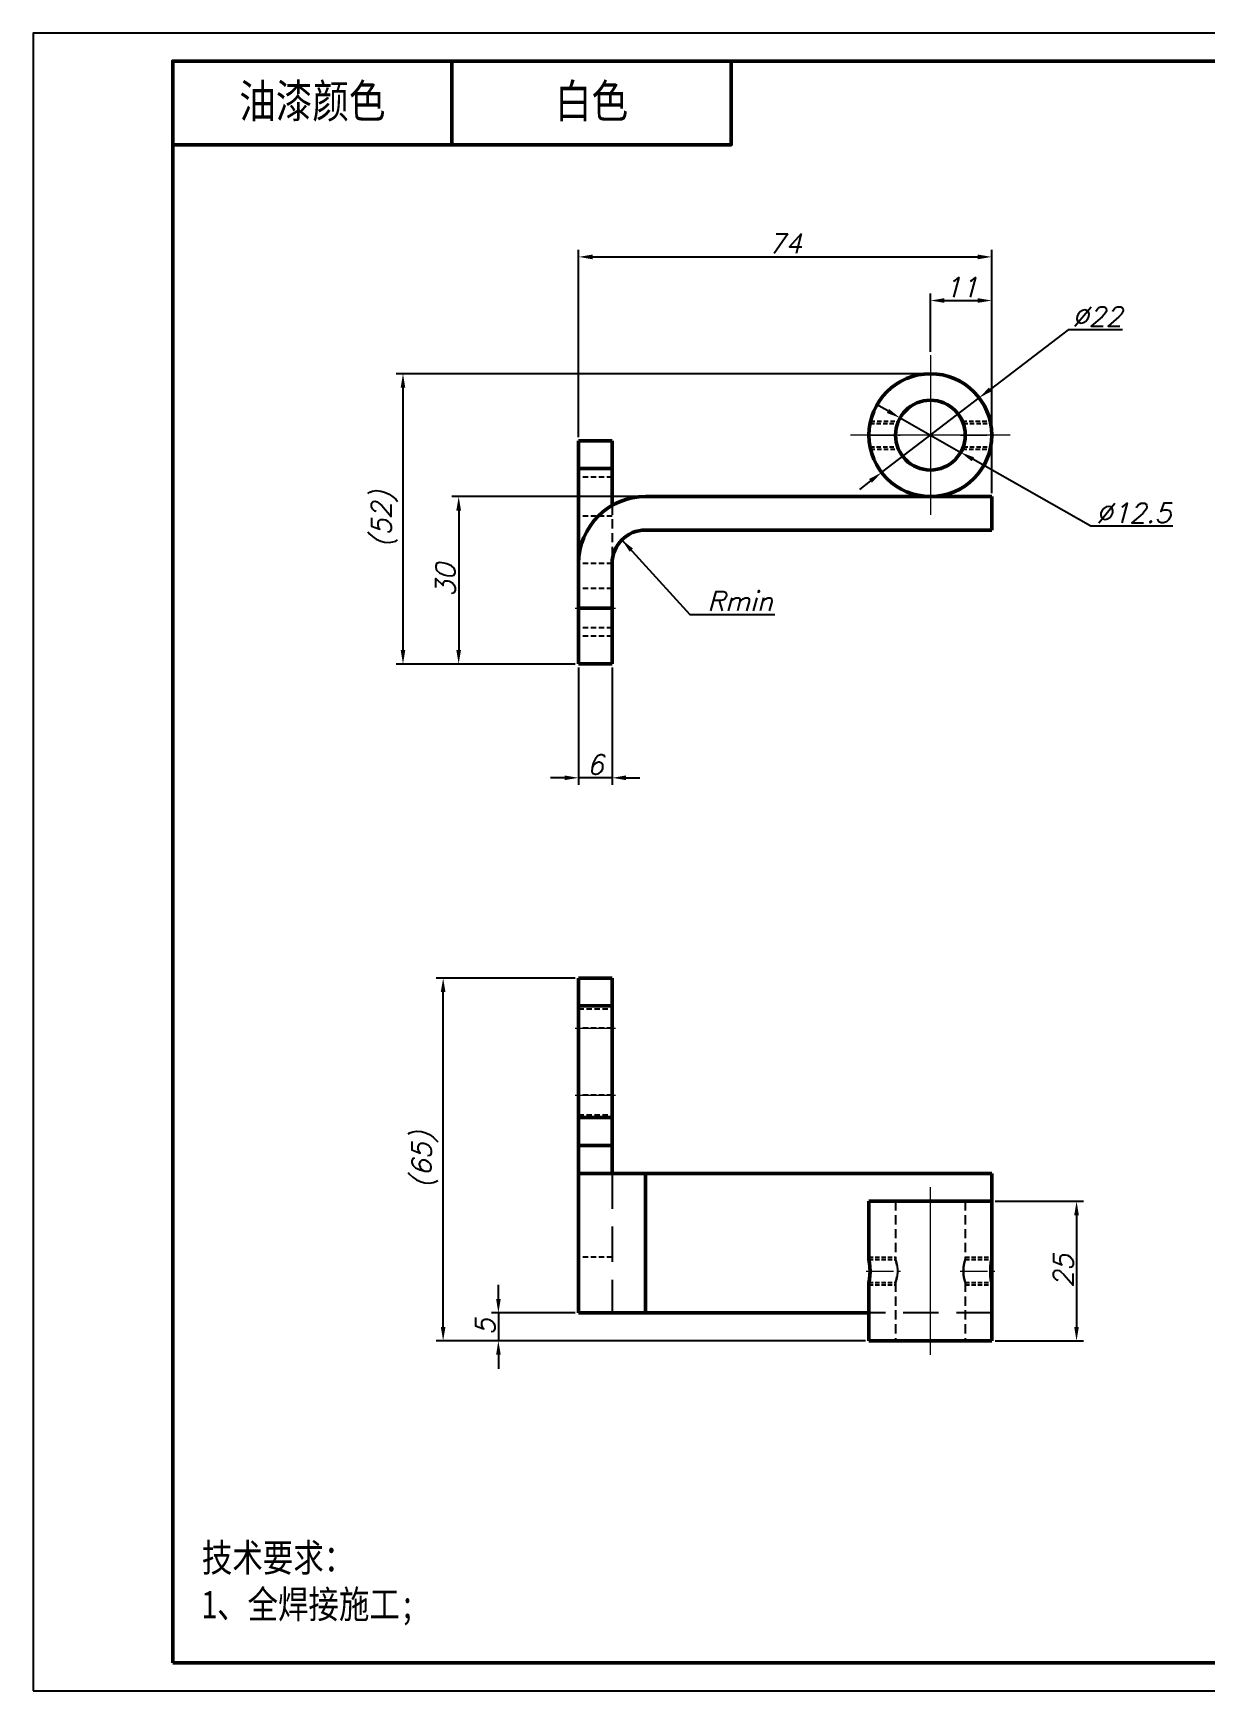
# Model space of a CAD drawing. Header units: inches. Extents: x 17901 to 26602, y 9673 to 14036.
# Drawn here: x 20987.1 to 21197.1, y 9674 to 9971 of the extents above; entities that cross this region are included whole.
import ezdxf

# ---------------------------------------------------------------- set-up
doc = ezdxf.new("R2010")
doc.units = ezdxf.units.IN
doc.header["$MEASUREMENT"] = 0
doc.linetypes.add('CENTER', pattern=[50.8, 31.75, -6.35, 6.35, -6.35])
doc.linetypes.add('DASHED2', pattern=[9.525, 6.35, -3.175])
for name, color, linetype, lineweight in [('中心线', 1, 'CENTER', 15), ('图框_内框线', 5, 'Continuous', 50), ('标注线', 3, 'Continuous', 25), ('粗实线', 7, 'Continuous', 50), ('虚线', 2, 'DASHED2', 25)]:
    doc.layers.add(name, color=color, linetype=linetype, lineweight=lineweight)
doc.styles.add('DIM_FONT', font='romans.shx', dxfattribs={"oblique": 15})
doc.styles.add('仿宋体', font='FSGB2312.ttf', dxfattribs={"width": 0.8, "height": 3.5})
doc.styles.add('宋体', font='', dxfattribs={"width": 0.8, "height": 5})
doc.styles.get('宋体').set_extended_font_data('SimSun')
doc.dimstyles.new('幅面 1：1$0', dxfattribs={"dimtxt": 3.5, "dimasz": 2.5, "dimexe": 1.25, "dimexo": 0.625, "dimtad": 1, "dimdsep": 46, "dimtxsty": 'DIM_FONT', "dimcen": 2.5, "dimclrd": 256, "dimclre": 256, "dimclrt": 256, "dimadec": 0, "dimazin": 0, "dimtm": 1e-09, "dimtfac": 0.5, "dimtmove": 0, "dimatfit": 3, "dimfxl": 1, "dimlwd": -1, "dimarcsym": 0})
doc.dimstyles.new('幅面 1：1$3', dxfattribs={"dimtxt": 3.5, "dimasz": 2.5, "dimexe": 1.25, "dimexo": 0.625, "dimtad": 1, "dimtih": 1, "dimtoh": 1, "dimdsep": 46, "dimtxsty": 'DIM_FONT', "dimcen": 2.5, "dimclrd": 256, "dimclre": 256, "dimclrt": 256, "dimazin": 2, "dimtfac": 0.5, "dimtmove": 0, "dimatfit": 3, "dimfxl": 1, "dimlwd": -1, "dimlwe": -1, "dimarcsym": 0})
doc.dimstyles.new('幅面 1：1$7', dxfattribs={"dimtxt": 3.5, "dimasz": 2.5, "dimexe": 1.25, "dimexo": 0.625, "dimtad": 1, "dimdsep": 46, "dimtxsty": 'DIM_FONT', "dimcen": 2.5, "dimclrd": 256, "dimclrt": 256, "dimadec": 0, "dimazin": 0, "dimtfac": 1, "dimtmove": 0, "dimatfit": 3, "dimfxl": 1, "dimlwd": -1, "dimarcsym": 0})

# ---------------------------------------------------------------- blocks, each defined once
blk = doc.blocks.new('*D653')
at = {"layer": 'Defpoints', "color": 0, "transparency": 16777216}
for p in [(21158.78, 9930.95), (21084.78, 9898.01), (21158.78, 9888.01)]:
    blk.add_point(p, dxfattribs=at)
at = {"layer": '标注线', "lineweight": -2, "transparency": 16777216}
for p, q in [((21084.78, 9898.64), (21084.78, 9932.2)), ((21158.78, 9888.64), (21158.78, 9932.2))]:
    blk.add_line(p, q, dxfattribs=at)
at = {"layer": '标注线', "transparency": 16777216}
blk.add_line((21087.28, 9930.95), (21156.28, 9930.95), dxfattribs=at)
for points in [[(21087.28, 9931.36), (21087.28, 9930.53), (21084.78, 9930.95)], [(21156.28, 9931.36), (21156.28, 9930.53), (21158.78, 9930.95)]]:
    blk.add_solid(points, dxfattribs=at)
at = {"layer": '标注线', "transparency": 16777216, "insert": (21121.78, 9933.32), "char_height": 3.5, "attachment_point": 5, "style": 'DIM_FONT'}
blk.add_mtext('74', dxfattribs=at)
blk = doc.blocks.new('*D654')
at = {"layer": 'Defpoints', "color": 0, "transparency": 16777216}
for p in [(21096.78, 9888.01), (21063.31, 9858.01), (21084.78, 9858.01)]:
    blk.add_point(p, dxfattribs=at)
at = {"layer": '标注线', "lineweight": -2, "transparency": 16777216}
for p, q in [((21096.16, 9888.01), (21062.06, 9888.01)), ((21084.16, 9858.01), (21062.06, 9858.01))]:
    blk.add_line(p, q, dxfattribs=at)
at = {"layer": '标注线', "transparency": 16777216}
blk.add_line((21063.31, 9885.51), (21063.31, 9860.51), dxfattribs=at)
for points in [[(21062.89, 9885.51), (21063.73, 9885.51), (21063.31, 9888.01)], [(21062.89, 9860.51), (21063.73, 9860.51), (21063.31, 9858.01)]]:
    blk.add_solid(points, dxfattribs=at)
at = {"layer": '标注线', "transparency": 16777216, "insert": (21060.94, 9873.01), "char_height": 3.5, "attachment_point": 5, "rotation": 90, "style": 'DIM_FONT'}
blk.add_mtext('30', dxfattribs=at)
blk = doc.blocks.new('*D655')
at = {"layer": 'Defpoints', "color": 0, "transparency": 16777216}
for p in [(21084.78, 9858.01), (21090.78, 9858.01), (21084.78, 9837.62)]:
    blk.add_point(p, dxfattribs=at)
at = {"layer": '标注线', "lineweight": -2, "transparency": 16777216}
for p, q in [((21084.78, 9857.39), (21084.78, 9836.37)), ((21090.78, 9857.39), (21090.78, 9836.37))]:
    blk.add_line(p, q, dxfattribs=at)
at = {"layer": '标注线', "transparency": 16777216}
for p, q in [((21082.28, 9837.62), (21079.78, 9837.62)), ((21090.78, 9837.62), (21084.78, 9837.62)), ((21093.28, 9837.62), (21095.78, 9837.62))]:
    blk.add_line(p, q, dxfattribs=at)
for points in [[(21082.28, 9838.04), (21082.28, 9837.21), (21084.78, 9837.62)], [(21093.28, 9838.04), (21093.28, 9837.21), (21090.78, 9837.62)]]:
    blk.add_solid(points, dxfattribs=at)
at = {"layer": '标注线', "transparency": 16777216, "insert": (21087.78, 9840), "char_height": 3.5, "attachment_point": 5, "style": 'DIM_FONT'}
blk.add_mtext('6', dxfattribs=at)
blk = doc.blocks.new('*D656')
at = {"layer": 'Defpoints', "color": 0, "transparency": 16777216}
for p in [(21053.34, 9910.01), (21147.78, 9910.01), (21084.78, 9858.01)]:
    blk.add_point(p, dxfattribs=at)
at = {"layer": '标注线', "lineweight": -2, "transparency": 16777216}
for p, q in [((21147.16, 9910.01), (21052.09, 9910.01)), ((21084.16, 9858.01), (21052.09, 9858.01))]:
    blk.add_line(p, q, dxfattribs=at)
at = {"layer": '标注线', "transparency": 16777216}
blk.add_line((21053.34, 9860.51), (21053.34, 9907.51), dxfattribs=at)
for points in [[(21052.92, 9907.51), (21053.75, 9907.51), (21053.34, 9910.01)], [(21052.92, 9860.51), (21053.75, 9860.51), (21053.34, 9858.01)]]:
    blk.add_solid(points, dxfattribs=at)
at = {"layer": '标注线', "transparency": 16777216, "insert": (21050.04, 9884.01), "char_height": 3.5, "attachment_point": 5, "rotation": 90, "style": 'DIM_FONT'}
blk.add_mtext('(52)', dxfattribs=at)
blk = doc.blocks.new('*D657')
at = {"layer": 'Defpoints', "color": 0, "transparency": 16777216}
for p in [(21158.78, 9923.13), (21147.78, 9913.31), (21158.78, 9888.01)]:
    blk.add_point(p, dxfattribs=at)
at = {"layer": '标注线', "lineweight": -2, "transparency": 16777216}
for p, q in [((21147.78, 9913.94), (21147.78, 9924.38)), ((21158.78, 9888.64), (21158.78, 9924.38))]:
    blk.add_line(p, q, dxfattribs=at)
at = {"layer": '标注线', "transparency": 16777216}
blk.add_line((21150.28, 9923.13), (21156.28, 9923.13), dxfattribs=at)
for points in [[(21150.28, 9923.55), (21150.28, 9922.72), (21147.78, 9923.13)], [(21156.28, 9923.55), (21156.28, 9922.72), (21158.78, 9923.13)]]:
    blk.add_solid(points, dxfattribs=at)
at = {"layer": '标注线', "transparency": 16777216, "insert": (21153.28, 9925.51), "char_height": 3.5, "attachment_point": 5, "style": 'DIM_FONT'}
blk.add_mtext('11', dxfattribs=at)
blk = doc.blocks.new('*D667')
at = {"layer": 'Defpoints', "color": 0, "transparency": 16777216}
for p in [(21060.53, 9801.75), (21084.78, 9801.75), (21136.78, 9736.75)]:
    blk.add_point(p, dxfattribs=at)
at = {"layer": '标注线', "lineweight": -2, "transparency": 16777216}
for p, q in [((21084.16, 9801.75), (21059.28, 9801.75)), ((21136.16, 9736.75), (21059.28, 9736.75))]:
    blk.add_line(p, q, dxfattribs=at)
at = {"layer": '标注线', "transparency": 16777216}
blk.add_line((21060.53, 9739.25), (21060.53, 9799.25), dxfattribs=at)
for points in [[(21060.11, 9799.25), (21060.94, 9799.25), (21060.53, 9801.75)], [(21060.11, 9739.25), (21060.94, 9739.25), (21060.53, 9736.75)]]:
    blk.add_solid(points, dxfattribs=at)
at = {"layer": '标注线', "transparency": 16777216, "insert": (21057.24, 9769.25), "char_height": 3.5, "attachment_point": 5, "rotation": 90, "style": 'DIM_FONT'}
blk.add_mtext('(65)', dxfattribs=at)
blk = doc.blocks.new('*D668')
at = {"layer": 'Defpoints', "color": 0, "transparency": 16777216}
for p in [(21084.78, 9741.75), (21070.42, 9736.75), (21136.78, 9736.75)]:
    blk.add_point(p, dxfattribs=at)
at = {"layer": '标注线', "transparency": 16777216}
for p, q in [((21070.42, 9744.25), (21070.42, 9746.75)), ((21070.42, 9741.75), (21070.42, 9736.75)), ((21070.42, 9734.25), (21070.42, 9731.75))]:
    blk.add_line(p, q, dxfattribs=at)
at = {"layer": '标注线', "lineweight": -2, "transparency": 16777216}
for p, q in [((21084.16, 9741.75), (21069.17, 9741.75)), ((21136.16, 9736.75), (21069.17, 9736.75))]:
    blk.add_line(p, q, dxfattribs=at)
at = {"layer": '标注线', "transparency": 16777216}
for points in [[(21070.01, 9744.25), (21070.84, 9744.25), (21070.42, 9741.75)], [(21070.01, 9734.25), (21070.84, 9734.25), (21070.42, 9736.75)]]:
    blk.add_solid(points, dxfattribs=at)
at = {"layer": '标注线', "transparency": 16777216, "insert": (21068.05, 9739.25), "char_height": 3.5, "attachment_point": 5, "rotation": 90, "style": 'DIM_FONT'}
blk.add_mtext('5', dxfattribs=at)
blk = doc.blocks.new('*D669')
at = {"layer": 'Defpoints', "color": 0, "transparency": 16777216}
for p in [(21158.78, 9761.75), (21158.78, 9736.75), (21173.96, 9736.75)]:
    blk.add_point(p, dxfattribs=at)
at = {"layer": '标注线', "lineweight": -2, "transparency": 16777216}
for p, q in [((21159.41, 9761.75), (21175.21, 9761.75)), ((21159.41, 9736.75), (21175.21, 9736.75))]:
    blk.add_line(p, q, dxfattribs=at)
at = {"layer": '标注线', "transparency": 16777216}
blk.add_line((21173.96, 9759.25), (21173.96, 9739.25), dxfattribs=at)
for points in [[(21173.54, 9759.25), (21174.37, 9759.25), (21173.96, 9761.75)], [(21173.54, 9739.25), (21174.37, 9739.25), (21173.96, 9736.75)]]:
    blk.add_solid(points, dxfattribs=at)
at = {"layer": '标注线', "transparency": 16777216, "insert": (21171.58, 9749.25), "char_height": 3.5, "attachment_point": 5, "rotation": 90, "style": 'DIM_FONT'}
blk.add_mtext('25', dxfattribs=at)
blk = doc.blocks.new('*D670')
at = {"layer": 'Defpoints', "color": 0, "transparency": 16777216}
for p in [(21156.52, 9905.7), (21139.05, 9892.33)]:
    blk.add_point(p, dxfattribs=at)
at = {"layer": '标注线', "transparency": 16777216}
for p, q in [((21172.48, 9917.89), (21158.51, 9907.21)), ((21182.2, 9917.89), (21172.48, 9917.89)), ((21139.05, 9892.33), (21156.52, 9905.7)), ((21137.06, 9890.82), (21135.07, 9889.3))]:
    blk.add_line(p, q, dxfattribs=at)
for points in [[(21158.26, 9907.54), (21158.76, 9906.88), (21156.52, 9905.7)], [(21136.81, 9891.15), (21137.31, 9890.48), (21139.05, 9892.33)]]:
    blk.add_solid(points, dxfattribs=at)
at = {"layer": '标注线', "transparency": 16777216, "insert": (21177.65, 9920.27), "char_height": 3.5, "attachment_point": 5, "style": 'DIM_FONT'}
blk.add_mtext('∅22', dxfattribs=at)
blk = doc.blocks.new('*D671')
at = {"layer": 'Defpoints', "color": 0, "transparency": 16777216}
for p in [(21142.35, 9902.1), (21153.22, 9895.93)]:
    blk.add_point(p, dxfattribs=at)
at = {"layer": '标注线', "transparency": 16777216}
for p, q in [((21140.18, 9903.34), (21138, 9904.57)), ((21142.35, 9902.1), (21153.22, 9895.93)), ((21176.49, 9882.7), (21155.39, 9894.69)), ((21191.22, 9882.7), (21176.49, 9882.7))]:
    blk.add_line(p, q, dxfattribs=at)
for points in [[(21140.38, 9903.7), (21139.97, 9902.98), (21142.35, 9902.1)], [(21155.6, 9895.05), (21155.19, 9894.33), (21153.22, 9895.93)]]:
    blk.add_solid(points, dxfattribs=at)
at = {"layer": '标注线', "transparency": 16777216, "insert": (21184.16, 9885.07), "char_height": 3.5, "attachment_point": 5, "style": 'DIM_FONT'}
blk.add_mtext('∅12.5', dxfattribs=at)

msp = doc.modelspace()

# ---------------------------------------------------------------- linework, layer by layer
at = {"layer": 'Defpoints'}
msp.add_lwpolyline([(20987.111, 9674.036), (21407.111, 9674.036), (21407.111, 9971.036), (20987.111, 9971.036)], close=True, dxfattribs=at)
at = {"layer": '中心线'}
for p, q in [((21147.785, 9913.314), (21147.785, 9884.714)), ((21162.085, 9899.014), (21133.485, 9899.014)), ((21147.785, 9734.25), (21147.785, 9764.25))]:
    msp.add_line(p, q, dxfattribs=at)
at = {"layer": '中心线', "ltscale": 0.148534}
msp.add_line((21136.44, 9899.014), (21142.382, 9899.014), dxfattribs=at)
at = {"layer": '中心线', "ltscale": 0.148532}
msp.add_line((21153.188, 9899.014), (21159.129, 9899.014), dxfattribs=at)
at = {"layer": '中心线', "ltscale": 0.179999}
for p, q in [((21084.185, 9888.014), (21091.385, 9888.014)), ((21084.185, 9868.014), (21091.385, 9868.014)), ((21084.185, 9792.75), (21091.385, 9792.75)), ((21084.185, 9780.75), (21091.385, 9780.75))]:
    msp.add_line(p, q, dxfattribs=at)
at = {"layer": '中心线', "ltscale": 0.153868}
for p, q in [((21136.272, 9749.25), (21142.426, 9749.25)), ((21153.143, 9749.25), (21159.298, 9749.25))]:
    msp.add_line(p, q, dxfattribs=at)
at = {"layer": '图框_内框线'}
msp.add_line((21062.111, 9966.036), (21062.111, 9951.036), dxfattribs=at)
for points in [[(21012.111, 9679.036), (21402.111, 9679.036), (21402.111, 9966.036), (21012.111, 9966.036)], [(21012.111, 9966.036), (21112.111, 9966.036), (21112.111, 9951.036), (21012.111, 9951.036)]]:
    msp.add_lwpolyline(points, close=True, dxfattribs=at)
at = {"layer": '粗实线', "ltscale": 0.15}
for p, q in [((21090.785, 9898.014), (21084.785, 9898.014)), ((21090.785, 9893.014), (21084.785, 9893.014)), ((21158.785, 9882.014), (21158.785, 9888.014)), ((21090.785, 9868.014), (21084.785, 9868.014)), ((21090.785, 9858.014), (21084.785, 9858.014)), ((21084.785, 9801.75), (21090.785, 9801.75)), ((21084.785, 9796.75), (21090.785, 9796.75)), ((21090.785, 9776.75), (21084.785, 9776.75)), ((21090.785, 9771.75), (21084.785, 9771.75))]:
    msp.add_line(p, q, dxfattribs=at)
at = {"layer": '粗实线', "ltscale": 0.125}
for p, q in [((21084.785, 9898.014), (21084.785, 9893.014)), ((21090.785, 9898.014), (21090.785, 9893.014)), ((21084.785, 9796.75), (21084.785, 9801.75)), ((21090.785, 9796.75), (21090.785, 9801.75)), ((21084.785, 9776.75), (21084.785, 9771.75)), ((21090.785, 9776.75), (21090.785, 9771.75)), ((21084.785, 9766.75), (21084.785, 9771.75)), ((21090.785, 9766.75), (21090.785, 9771.75))]:
    msp.add_line(p, q, dxfattribs=at)
at = {"layer": '粗实线', "ltscale": 0.424433}
msp.add_line((21084.785, 9893.014), (21084.785, 9876.037), dxfattribs=at)
at = {"layer": '粗实线', "ltscale": 0.165192}
msp.add_line((21090.785, 9893.014), (21090.785, 9886.407), dxfattribs=at)
at = {"layer": '粗实线'}
for p, q in [((21158.785, 9888.014), (21096.785, 9888.014)), ((21096.785, 9882.014), (21158.785, 9882.014)), ((21084.785, 9796.75), (21084.785, 9776.75)), ((21090.785, 9796.75), (21090.785, 9776.75)), ((21084.785, 9766.75), (21084.785, 9741.75)), ((21096.785, 9766.75), (21096.785, 9741.75)), ((21158.785, 9766.75), (21096.785, 9766.75)), ((21158.785, 9766.75), (21158.785, 9741.75)), ((21158.785, 9761.75), (21136.785, 9761.75)), ((21136.785, 9741.75), (21096.785, 9741.75)), ((21158.785, 9736.75), (21136.785, 9736.75))]:
    msp.add_line(p, q, dxfattribs=at)
at = {"layer": '粗实线', "ltscale": 0.2}
for p, q in [((21084.785, 9876.014), (21084.785, 9868.014)), ((21090.785, 9876.014), (21090.785, 9868.014))]:
    msp.add_line(p, q, dxfattribs=at)
at = {"layer": '粗实线', "ltscale": 0.000401045}
msp.add_line((21090.785, 9876.03), (21090.785, 9876.014), dxfattribs=at)
at = {"layer": '粗实线', "ltscale": 0.25}
for p, q in [((21084.785, 9858.014), (21084.785, 9868.014)), ((21090.785, 9858.014), (21090.785, 9868.014))]:
    msp.add_line(p, q, dxfattribs=at)
at = {"layer": '粗实线', "ltscale": 0.3}
for p, q in [((21096.785, 9766.75), (21084.785, 9766.75)), ((21096.785, 9741.75), (21084.785, 9741.75))]:
    msp.add_line(p, q, dxfattribs=at)
at = {"layer": '粗实线', "ltscale": 0.260825}
for p, q in [((21136.785, 9751.317), (21136.785, 9761.75)), ((21158.785, 9751.317), (21158.785, 9761.75)), ((21136.785, 9736.75), (21136.785, 9747.183)), ((21158.785, 9736.75), (21158.785, 9747.183))]:
    msp.add_line(p, q, dxfattribs=at)
at = {"layer": '粗实线', "ltscale": 0.001867}
msp.add_line((21158.771, 9747.256), (21158.785, 9747.183), dxfattribs=at)
at = {"layer": '粗实线'}
for radius in [11, 6.25]:
    msp.add_circle((21147.785, 9899.014), radius, dxfattribs=at)
for centre, radius, start, end in [((21096.785, 9876.014), 12, 90, 180), ((21096.785, 9876.014), 6, 90, 180), ((21125.969, 9749.248), 11.011, 354.84379, 10.82682), ((21125.538, 9749.193), 11.446, 5.25403, 10.32134), ((21169.6, 9749.248), 11.011, 169.17318, 185.15621), ((21170.08, 9749.186), 11.494, 169.31876, 174.73669), ((21125.49, 9749.313), 11.494, 349.31876, 354.73669), ((21169.514, 9749.25), 10.925, 174.79483, 189.12139), ((21170.08, 9749.313), 11.494, 185.26331, 190.68124)]:
    msp.add_arc(centre, radius, start, end, dxfattribs=at)
at = {"layer": '虚线', "ltscale": 0.122644}
for p, q in [((21136.981, 9901.081), (21141.887, 9901.081)), ((21153.683, 9901.081), (21158.589, 9901.081)), ((21136.981, 9896.947), (21141.887, 9896.947)), ((21153.683, 9896.947), (21158.589, 9896.947))]:
    msp.add_line(p, q, dxfattribs=at)
at = {"layer": '虚线', "ltscale": 0.124598}
for p, q in [((21137.073, 9901.514), (21142.057, 9901.514)), ((21153.513, 9901.514), (21158.497, 9901.514)), ((21137.073, 9896.514), (21142.057, 9896.514)), ((21153.513, 9896.514), (21158.497, 9896.514))]:
    msp.add_line(p, q, dxfattribs=at)
at = {"layer": '虚线', "ltscale": 0.15}
for p, q in [((21084.785, 9893.014), (21090.785, 9893.014)), ((21090.785, 9891.514), (21084.785, 9891.514)), ((21090.785, 9884.514), (21084.785, 9884.514)), ((21090.785, 9876.014), (21084.785, 9876.014)), ((21090.785, 9871.514), (21084.785, 9871.514)), ((21090.785, 9864.514), (21084.785, 9864.514)), ((21090.785, 9863.014), (21084.785, 9863.014)), ((21090.785, 9796.75), (21084.785, 9796.75)), ((21084.785, 9796.25), (21090.785, 9796.25)), ((21084.785, 9796.25), (21090.785, 9796.25)), ((21090.785, 9792.75), (21084.785, 9792.75)), ((21090.785, 9792.75), (21084.785, 9792.75)), ((21090.785, 9792.75), (21084.785, 9792.75)), ((21090.785, 9792.75), (21084.785, 9792.75)), ((21090.785, 9780.75), (21084.785, 9780.75)), ((21090.785, 9780.75), (21084.785, 9780.75)), ((21090.785, 9780.75), (21084.785, 9780.75)), ((21090.785, 9780.75), (21084.785, 9780.75)), ((21084.785, 9777.25), (21090.785, 9777.25)), ((21084.785, 9777.25), (21090.785, 9777.25)), ((21090.785, 9751.75), (21084.785, 9751.75))]:
    msp.add_line(p, q, dxfattribs=at)
at = {"layer": '虚线', "ltscale": 0.259407}
msp.add_line((21090.785, 9886.407), (21090.785, 9876.03), dxfattribs=at)
at = {"layer": '虚线', "ltscale": 0.000566945}
msp.add_line((21084.785, 9876.037), (21084.785, 9876.014), dxfattribs=at)
at = {"layer": '虚线'}
for p, q in [((21090.785, 9766.75), (21090.785, 9741.75)), ((21096.785, 9766.75), (21096.785, 9741.75)), ((21158.785, 9741.75), (21136.785, 9741.75))]:
    msp.add_line(p, q, dxfattribs=at)
at = {"layer": '虚线', "ltscale": 0.260825}
for p, q in [((21141.535, 9761.75), (21141.535, 9751.317)), ((21154.035, 9761.75), (21154.035, 9751.317)), ((21141.535, 9747.183), (21141.535, 9736.75)), ((21154.035, 9747.183), (21154.035, 9736.75))]:
    msp.add_line(p, q, dxfattribs=at)
at = {"layer": '虚线', "ltscale": 0.11875}
for p, q in [((21136.785, 9751.75), (21141.535, 9751.75)), ((21136.785, 9751.317), (21141.535, 9751.317)), ((21154.035, 9751.75), (21158.785, 9751.75)), ((21154.035, 9751.317), (21158.785, 9751.317)), ((21136.785, 9747.183), (21141.535, 9747.183)), ((21136.785, 9746.75), (21141.535, 9746.75)), ((21154.035, 9747.183), (21158.785, 9747.183)), ((21154.035, 9746.75), (21158.785, 9746.75))]:
    msp.add_line(p, q, dxfattribs=at)
at = {"layer": '虚线', "ltscale": 0.001867}
msp.add_line((21136.798, 9751.243), (21136.785, 9751.317), dxfattribs=at)
at = {"layer": '虚线', "ltscale": 0.006629}
msp.add_line((21158.727, 9747.518), (21158.771, 9747.256), dxfattribs=at)
at = {"layer": '虚线'}
msp.add_arc((21125.969, 9749.251), 11.011, 349.17318, 5.15621, dxfattribs=at)
for points, knots in [([(21141.804, 9750.241), (21141.767, 9750.462), (21141.723, 9750.67), (21141.674, 9750.858), (21141.587, 9751.16), (21141.536, 9751.314), (21141.526, 9751.343), (21141.54, 9751.305), (21141.604, 9751.1), (21141.646, 9750.961), (21141.736, 9750.621), (21141.817, 9750.2), (21141.851, 9749.964), (21141.895, 9749.474), (21141.888, 9748.972), (21141.871, 9748.723), (21141.841, 9748.483), (21141.804, 9748.259)], [0, 0, 0, 0, 0, 0, 2.1258654, 2.1258654, 2.1258654, 4.0575187, 4.0575187, 4.0575187, 6.0116549, 6.0116549, 6.0116549, 8.1722472, 8.1722472, 8.1722472, 10.3265964, 10.3265964, 10.3265964, 10.3265964, 10.3265964, 10.3265964]), ([(21153.766, 9750.241), (21153.803, 9750.462), (21153.847, 9750.67), (21153.895, 9750.858), (21153.982, 9751.16), (21154.034, 9751.314), (21154.044, 9751.343), (21154.03, 9751.305), (21153.965, 9751.1), (21153.924, 9750.961), (21153.833, 9750.621), (21153.753, 9750.2), (21153.719, 9749.964), (21153.674, 9749.474), (21153.682, 9748.972), (21153.699, 9748.723), (21153.729, 9748.483), (21153.766, 9748.259)], [0, 0, 0, 0, 0, 0, 2.1258654, 2.1258654, 2.1258654, 4.0575187, 4.0575187, 4.0575187, 6.0116549, 6.0116549, 6.0116549, 8.1722472, 8.1722472, 8.1722472, 10.3265964, 10.3265964, 10.3265964, 10.3265964, 10.3265964, 10.3265964]), ([(21141.804, 9750.241), (21141.862, 9749.891), (21141.901, 9749.505), (21141.905, 9749.11), (21141.853, 9748.471), (21141.743, 9747.918), (21141.695, 9747.72), (21141.605, 9747.395), (21141.544, 9747.21), (21141.528, 9747.164), (21141.531, 9747.169), (21141.589, 9747.348), (21141.628, 9747.476), (21141.69, 9747.702), (21141.751, 9747.972), (21141.77, 9748.064), (21141.788, 9748.16), (21141.804, 9748.259)], [0, 0, 0, 0, 0, 0, 3.3560102, 3.3560102, 3.3560102, 5.5020324, 5.5020324, 5.5020324, 7.4445002, 7.4445002, 7.4445002, 9.3852344, 9.3852344, 9.3852344, 10.3323152, 10.3323152, 10.3323152, 10.3323152, 10.3323152, 10.3323152]), ([(21153.766, 9748.259), (21153.803, 9748.037), (21153.847, 9747.83), (21153.895, 9747.642), (21153.982, 9747.34), (21154.034, 9747.186), (21154.044, 9747.156), (21154.03, 9747.194), (21153.965, 9747.4), (21153.924, 9747.538), (21153.833, 9747.879), (21153.753, 9748.3), (21153.719, 9748.536), (21153.674, 9749.026), (21153.682, 9749.528), (21153.699, 9749.777), (21153.729, 9750.016), (21153.766, 9750.241)], [0, 0, 0, 0, 0, 0, 2.1258654, 2.1258654, 2.1258654, 4.0575187, 4.0575187, 4.0575187, 6.0116549, 6.0116549, 6.0116549, 8.1722472, 8.1722472, 8.1722472, 10.3265964, 10.3265964, 10.3265964, 10.3265964, 10.3265964, 10.3265964])]:
    msp.add_open_spline(points, degree=5, knots=knots, dxfattribs=at)

# ---------------------------------------------------------------- texts
at = {"layer": '标注线'}
for s, insert, char_height, width, attachment_point, style in [('油漆颜色', (21037.111, 9958.536), 6, 50, 5, '仿宋体'), ('{\\fSimSun|b0|i0|c134|p2;白色}', (21087.111, 9958.536), 6, 50, 5, '仿宋体'), ('{\\H0.5x;技术要求：\\P1、全焊接施工;\\P\\P\\H2x;\\W0.7; }', (21017.323, 9700.38), 10, 1023.28183, 1, '宋体')]:
    msp.add_mtext(s, dxfattribs=dict(at, insert=insert, char_height=char_height, width=width, attachment_point=attachment_point, style=style))
at = {"layer": '标注线', "insert": (21107.826, 9867.526), "char_height": 3.5, "attachment_point": 7, "style": 'DIM_FONT'}
msp.add_mtext('Rmin', dxfattribs=at)

# ---------------------------------------------------------------- dimensions: what is measured, and where the dimension line sits
at = {"layer": '标注线'}
for base, p1, p2, picture, middle in [((21158.785, 9930.948), (21084.785, 9898.014), (21158.785, 9888.014), '*D653', (21121.785, 9933.323)), ((21158.785, 9923.133), (21147.785, 9913.314), (21158.785, 9888.014), '*D657', (21153.285, 9925.508)), ((21084.785, 9837.625), (21090.785, 9858.014), (21084.785, 9858.014), '*D655', (21087.785, 9840))]:
    dim = msp.add_linear_dim(base=base, p1=p1, p2=p2, dimstyle='幅面 1：1$0', dxfattribs=at)
    dim.commit()
    dim.dimension.update_dxf_attribs({"geometry": picture, "text_midpoint": middle})
for p1, p2, picture, middle in [((21139.046, 9892.333), (21156.524, 9905.695), '*D670', (21177.652, 9917.894)), ((21142.351, 9902.103), (21153.218, 9895.926), '*D671', (21184.165, 9882.698))]:
    dim = msp.add_diameter_dim_2p(p1=p1, p2=p2, dimstyle='幅面 1：1$3', dxfattribs=at)
    dim.commit()
    dim.dimension.update_dxf_attribs({"geometry": picture, "text_midpoint": middle, "dimtype": 163})
for base, p1, p2, picture, middle in [((21053.337, 9910.014), (21084.785, 9858.014), (21147.785, 9910.014), '*D656', (21050.045, 9884.014)), ((21060.527, 9801.75), (21136.785, 9736.75), (21084.785, 9801.75), '*D667', (21057.235, 9769.25))]:
    dim = msp.add_linear_dim(base=base, p1=p1, p2=p2, angle=90, dimstyle='幅面 1：1$0', override={"dimpost": '(<>)'}, dxfattribs=at)
    dim.commit()
    dim.dimension.update_dxf_attribs({"geometry": picture, "text_midpoint": middle})
for base, p1, p2, picture, middle in [((21063.311, 9858.014), (21096.785, 9888.014), (21084.785, 9858.014), '*D654', (21060.936, 9873.014)), ((21173.955, 9736.75), (21158.785, 9761.75), (21158.785, 9736.75), '*D669', (21171.58, 9749.25)), ((21070.423, 9736.75), (21084.785, 9741.75), (21136.785, 9736.75), '*D668', (21068.048, 9739.25))]:
    dim = msp.add_linear_dim(base=base, p1=p1, p2=p2, angle=90, dimstyle='幅面 1：1$0', dxfattribs=at)
    dim.commit()
    dim.dimension.update_dxf_attribs({"geometry": picture, "text_midpoint": middle})

# ---------------------------------------------------------------- leaders
at = {"layer": '标注线', "annotation_type": 0, "has_hookline": 1, "hookline_direction": 0, "text_width": 12.113}
msp.add_leader([(21092.542, 9880.257), (21104.701, 9866.901), (21107.201, 9866.901)], dimstyle='幅面 1：1$7', override={"dimgap": 0.625, "dimtad": 1}, dxfattribs=at)

doc.saveas('drawing.dxf')
